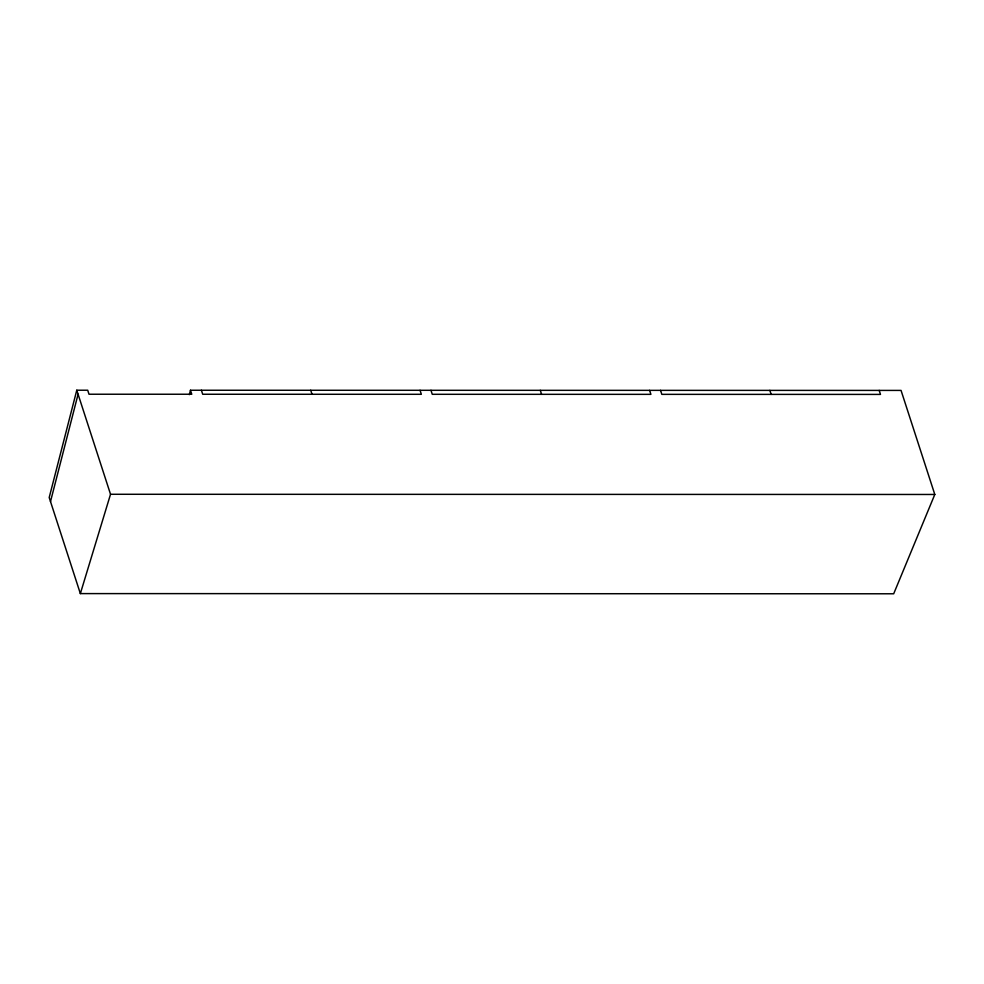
<?xml version="1.0" encoding="UTF-8"?>
<svg xmlns="http://www.w3.org/2000/svg" width="984" height="984" viewBox="0 0 984 984"><rect width="100%" height="100%" fill="white"/><g stroke="black" fill="none" stroke-linecap="round" stroke-linejoin="round"><path stroke-width="1.48" d="M190.465 390.242L191.769 394.24L89.003 394.227L87.711 390.217L76.777 390.217L49.2 497.535L80.356 593.598L893.693 593.783L934.8 494.472L901.049 390.414L190.465 390.242L189.334 394.658M50.504 501.545L78.08 394.215M80.356 593.598L110.528 494.276L76.777 390.217M110.528 494.276L934.8 494.472M879.179 390.402L880.483 394.412L661.838 394.35L660.547 390.353M769.857 390.377L771.161 394.387M649.612 390.353L650.904 394.35L432.271 394.301L430.967 390.304M540.29 390.328L541.594 394.326M420.045 390.291L421.337 394.301L202.704 394.252L201.4 390.242M310.723 390.267L312.014 394.276"/></g></svg>
